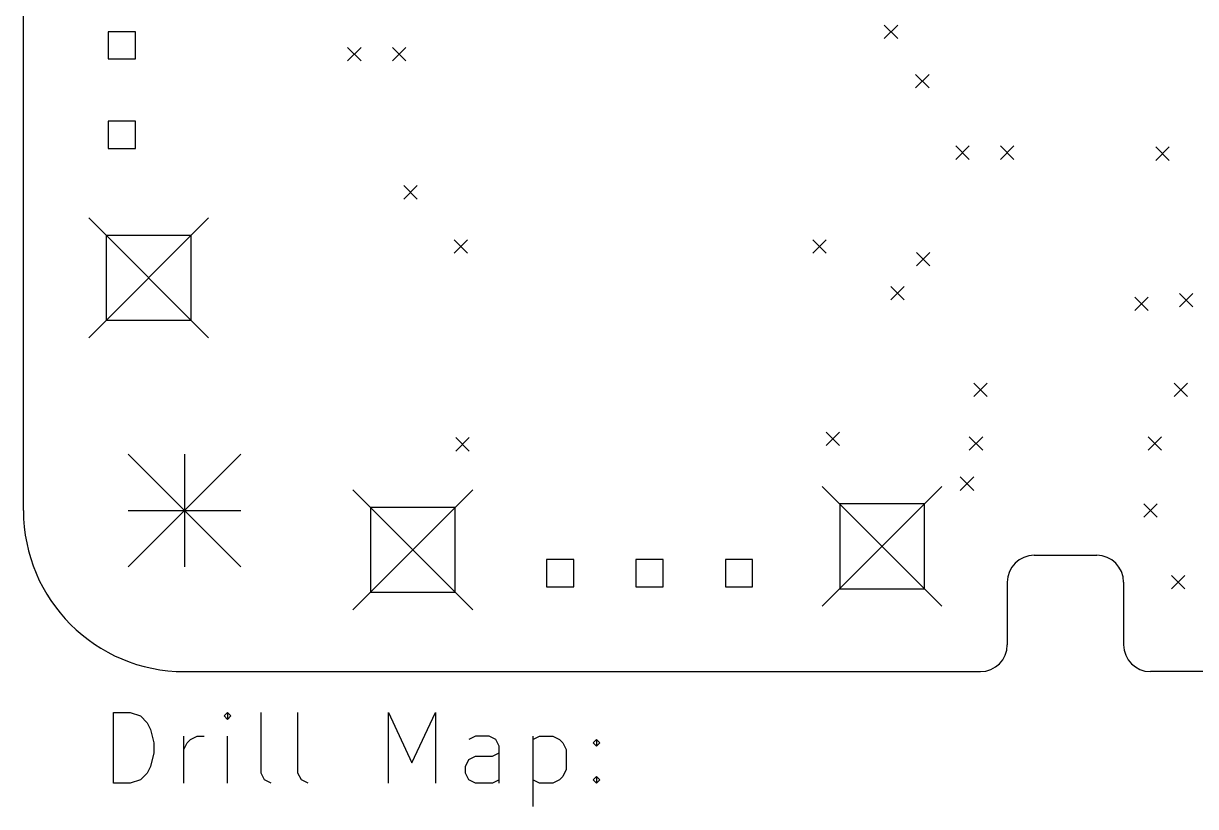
# Model space of a CAD drawing. Extents: x 4.97 to 7.73, y -6.37 to -2.78.
# Drawn here: x 5.05 to 6.361, y -5.431 to -4.556 of the extents above; entities that cross this region are included whole.
import ezdxf

# ---------------------------------------------------------------- set-up
doc = ezdxf.new("R2010")
doc.units = 0
doc.header["$MEASUREMENT"] = 0
doc.layers.add('BLACK', color=7, linetype='CONTINUOUS')

msp = doc.modelspace()

# ---------------------------------------------------------------- linework, layer by layer
at = {"layer": 'BLACK', "linetype": 'CONTINUOUS'}
for p, q in [((5.05, -5.1), (5.05, -2.96)), ((6.0125, -4.5575), (6.0275, -4.5725)), ((6.0275, -4.5575), (6.0125, -4.5725)), ((5.1752, -4.5648), (5.1448, -4.5648)), ((5.1448, -4.5648), (5.1448, -4.5952)), ((5.1752, -4.5952), (5.1752, -4.5648)), ((5.4125, -4.5825), (5.4275, -4.5975)), ((5.4275, -4.5825), (5.4125, -4.5975)), ((5.4625, -4.5825), (5.4775, -4.5975)), ((5.4775, -4.5825), (5.4625, -4.5975)), ((5.1448, -4.5952), (5.1752, -4.5952)), ((6.0475, -4.6125), (6.0625, -4.6275)), ((6.0625, -4.6125), (6.0475, -4.6275)), ((5.1752, -4.6648), (5.1448, -4.6648)), ((5.1448, -4.6648), (5.1448, -4.6952)), ((5.1752, -4.6952), (5.1752, -4.6648)), ((5.1448, -4.6952), (5.1752, -4.6952)), ((6.0925, -4.6925), (6.1075, -4.7075)), ((6.1075, -4.6925), (6.0925, -4.7075)), ((6.1425, -4.6925), (6.1575, -4.7075)), ((6.1575, -4.6925), (6.1425, -4.7075)), ((6.3161, -4.6936), (6.3311, -4.7086)), ((6.3311, -4.6936), (6.3161, -4.7086)), ((5.4752, -4.7369), (5.4902, -4.7519)), ((5.4902, -4.7369), (5.4752, -4.7519)), ((5.123, -4.773), (5.257, -4.907)), ((5.257, -4.773), (5.123, -4.907)), ((5.2374, -4.7926), (5.1426, -4.7926)), ((5.1426, -4.7926), (5.1426, -4.8874)), ((5.2374, -4.8874), (5.2374, -4.7926)), ((5.5315, -4.7975), (5.5465, -4.8125)), ((5.5465, -4.7975), (5.5315, -4.8125)), ((5.9325, -4.7975), (5.9475, -4.8125)), ((5.9475, -4.7975), (5.9325, -4.8125)), ((6.0485, -4.8115), (6.0635, -4.8265)), ((6.0635, -4.8115), (6.0485, -4.8265)), ((6.0197, -4.8495), (6.0347, -4.8645)), ((6.0347, -4.8495), (6.0197, -4.8645)), ((6.2925, -4.8615), (6.3075, -4.8765)), ((6.3075, -4.8615), (6.2925, -4.8765)), ((6.3425, -4.8575), (6.3575, -4.8725)), ((6.3575, -4.8575), (6.3425, -4.8725)), ((5.1426, -4.8874), (5.2374, -4.8874)), ((6.1125, -4.9575), (6.1275, -4.9725)), ((6.1275, -4.9575), (6.1125, -4.9725)), ((6.3365, -4.9575), (6.3515, -4.9725)), ((6.3515, -4.9575), (6.3365, -4.9725)), ((5.5335, -5.0185), (5.5485, -5.0335)), ((5.5485, -5.0185), (5.5335, -5.0335)), ((5.9475, -5.0125), (5.9625, -5.0275)), ((5.9625, -5.0125), (5.9475, -5.0275)), ((6.1075, -5.0175), (6.1225, -5.0325)), ((6.1225, -5.0175), (6.1075, -5.0325)), ((6.3075, -5.0175), (6.3225, -5.0325)), ((6.3225, -5.0175), (6.3075, -5.0325)), ((5.167, -5.037), (5.293, -5.163)), ((5.293, -5.037), (5.167, -5.163)), ((5.23, -5.037), (5.23, -5.163)), ((6.0975, -5.0625), (6.1125, -5.0775)), ((6.1125, -5.0625), (6.0975, -5.0775)), ((5.4183, -5.0769), (5.5523, -5.2109)), ((5.5523, -5.0769), (5.4183, -5.2109)), ((5.943, -5.073), (6.077, -5.207)), ((6.077, -5.073), (5.943, -5.207)), ((5.5327, -5.0966), (5.4379, -5.0966)), ((5.4379, -5.0966), (5.4379, -5.1913)), ((5.5327, -5.1913), (5.5327, -5.0966)), ((6.0574, -5.0926), (5.9626, -5.0926)), ((5.9626, -5.0926), (5.9626, -5.1874)), ((6.0574, -5.1874), (6.0574, -5.0926)), ((6.3025, -5.0925), (6.3175, -5.1075)), ((6.3175, -5.0925), (6.3025, -5.1075)), ((5.167, -5.1), (5.293, -5.1)), ((6.18, -5.15), (6.25, -5.15)), ((5.6652, -5.1548), (5.6348, -5.1548)), ((5.6348, -5.1548), (5.6348, -5.1852)), ((5.6652, -5.1852), (5.6652, -5.1548)), ((5.7652, -5.1548), (5.7348, -5.1548)), ((5.7348, -5.1548), (5.7348, -5.1852)), ((5.7652, -5.1852), (5.7652, -5.1548)), ((5.8652, -5.1548), (5.8348, -5.1548)), ((5.8348, -5.1548), (5.8348, -5.1852)), ((5.8652, -5.1852), (5.8652, -5.1548)), ((6.3335, -5.1725), (6.3485, -5.1875)), ((6.3485, -5.1725), (6.3335, -5.1875)), ((5.6348, -5.1852), (5.6652, -5.1852)), ((5.7348, -5.1852), (5.7652, -5.1852)), ((5.8348, -5.1852), (5.8652, -5.1852)), ((5.9626, -5.1874), (6.0574, -5.1874)), ((6.15, -5.18), (6.15, -5.25)), ((6.28, -5.18), (6.28, -5.25)), ((5.4379, -5.1913), (5.5327, -5.1913)), ((5.23, -5.28), (6.12, -5.28)), ((7.37, -5.28), (6.31, -5.28)), ((5.1507, -5.4046), (5.1507, -5.3259)), ((5.1507, -5.3259), (5.1694, -5.3259)), ((5.1694, -5.3259), (5.1807, -5.3296)), ((5.1807, -5.3296), (5.1882, -5.3371)), ((5.2782, -5.3259), (5.2744, -5.3296)), ((5.2744, -5.3296), (5.2782, -5.3334)), ((5.2819, -5.3296), (5.2782, -5.3259)), ((5.2782, -5.3259), (5.2782, -5.3334)), ((5.2782, -5.3334), (5.2819, -5.3296)), ((5.3157, -5.3934), (5.3157, -5.3259)), ((5.3569, -5.3934), (5.3569, -5.3259)), ((5.4582, -5.4046), (5.4582, -5.3259)), ((5.4582, -5.3259), (5.4844, -5.3821)), ((5.4844, -5.3821), (5.5107, -5.3259)), ((5.5107, -5.3259), (5.5107, -5.4046)), ((5.1882, -5.3371), (5.1919, -5.3446)), ((5.1919, -5.3446), (5.1957, -5.3596)), ((5.1957, -5.3596), (5.1957, -5.3709)), ((5.2294, -5.4046), (5.2294, -5.3521)), ((5.2294, -5.3671), (5.2332, -5.3596)), ((5.2332, -5.3596), (5.2369, -5.3559)), ((5.2369, -5.3559), (5.2444, -5.3521)), ((5.2444, -5.3521), (5.2519, -5.3521)), ((5.2782, -5.4046), (5.2782, -5.3521)), ((5.5556, -5.3521), (5.5481, -5.3559)), ((5.5706, -5.3521), (5.5556, -5.3521)), ((5.5781, -5.3559), (5.5706, -5.3521)), ((5.5819, -5.3634), (5.5781, -5.3559)), ((5.6194, -5.3521), (5.6194, -5.4308)), ((5.6194, -5.3559), (5.6269, -5.3521)), ((5.6269, -5.3521), (5.6419, -5.3521)), ((5.6419, -5.3521), (5.6494, -5.3559)), ((5.6494, -5.3559), (5.6531, -5.3596)), ((5.6531, -5.3596), (5.6569, -5.3671)), ((5.6869, -5.3596), (5.6906, -5.3559)), ((5.6906, -5.3634), (5.6869, -5.3596)), ((5.6906, -5.3559), (5.6944, -5.3596)), ((5.6906, -5.3559), (5.6906, -5.3634)), ((5.6944, -5.3596), (5.6906, -5.3634)), ((5.1957, -5.3709), (5.1919, -5.3859)), ((5.5744, -5.3746), (5.5819, -5.3709)), ((5.5819, -5.4046), (5.5819, -5.3634)), ((5.6569, -5.3671), (5.6569, -5.3896)), ((5.1919, -5.3859), (5.1882, -5.3934)), ((5.5444, -5.3859), (5.5481, -5.3784)), ((5.5444, -5.3934), (5.5444, -5.3859)), ((5.5481, -5.3784), (5.5556, -5.3746)), ((5.5556, -5.3746), (5.5744, -5.3746)), ((5.1882, -5.3934), (5.1807, -5.4009)), ((5.3194, -5.4009), (5.3157, -5.3934)), ((5.3607, -5.4009), (5.3569, -5.3934)), ((5.5481, -5.4009), (5.5444, -5.3934)), ((5.6531, -5.3971), (5.6494, -5.4009)), ((5.6569, -5.3896), (5.6531, -5.3971)), ((5.6869, -5.4009), (5.6906, -5.3971)), ((5.6906, -5.3971), (5.6944, -5.4009)), ((5.6906, -5.3971), (5.6906, -5.4046)), ((5.1694, -5.4046), (5.1507, -5.4046)), ((5.1807, -5.4009), (5.1694, -5.4046)), ((5.3269, -5.4046), (5.3194, -5.4009)), ((5.3682, -5.4046), (5.3607, -5.4009)), ((5.5556, -5.4046), (5.5481, -5.4009)), ((5.5744, -5.4046), (5.5556, -5.4046)), ((5.5819, -5.4009), (5.5744, -5.4046)), ((5.6269, -5.4046), (5.6194, -5.4009)), ((5.6419, -5.4046), (5.6269, -5.4046)), ((5.6494, -5.4009), (5.6419, -5.4046)), ((5.6906, -5.4046), (5.6869, -5.4009)), ((5.6944, -5.4009), (5.6906, -5.4046))]:
    msp.add_line(p, q, dxfattribs=at)
at = {"layer": 'BLACK'}
for centre, radius, start, end in [((5.23, -5.1), 0.18, -180, -90), ((6.18, -5.18), 0.03, 90, 180), ((6.25, -5.18), 0.03, 0, 90), ((6.12, -5.25), 0.03, -90, 0), ((6.31, -5.25), 0.03, -180, -90)]:
    msp.add_arc(centre, radius, start, end, dxfattribs=at)

doc.saveas('drawing.dxf')
